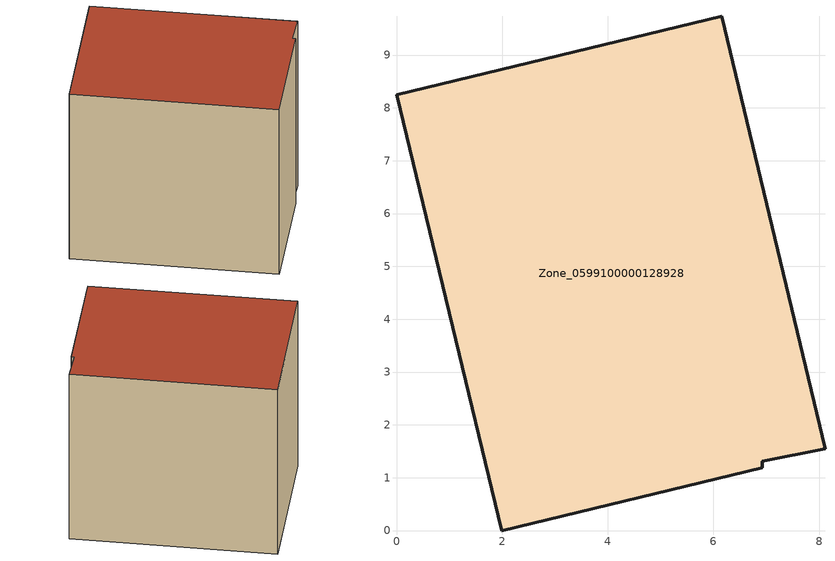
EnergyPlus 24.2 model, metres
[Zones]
Zone_0599100000128928
 floor ground (C_G): 8.11,1.55 6.92,1.31 6.92,1.19 1.99,0 0,8.25 6.16,9.73 z0
 wall outside (C_F): 8.11,1.55 6.16,9.73 0,8.25 1.99,0 6.92,1.19 6.92,1.31 8.11,1.55 z0:7.95
 roof outside (C_R): 6.92,1.31 8.11,1.55 6.16,9.73 0,8.25 1.99,0 6.92,1.19 z7.95
[BUILDING]
Pand.0599100000128928: North Axis=0; Terrain=City; Loads Convergence Tolerance Value=0.04; Temperature Convergence Tolerance Value=0.4; Solar Distribution=FullExterior; Maximum Number of Warmup Days=25; Minimum Number of Warmup Days=1
[Site:Location]
Rotterdam.The.Hague.AP_ZH_NLD Design_Conditions: Latitude=51.96; Longitude=4.45; Time Zone=1; Elevation=-4.5
[SITE:GROUNDTEMPERATURE:BUILDINGSURFACE]
18, 18, 18, 18, 18, 18, 18, 18, 18, 18, 18, 18
[MATERIAL] Thermal Absorptance=0.9; Solar Absorptance=0.7; Visible Absorptance=0.7
Name | Roughness | Thickness | Conductivity | Density | Specific Heat
G.TC.1965-1974 | MediumSmooth | 0.15 | 0.882353 | 540 | 1210
F.TC.1965-1974 | Rough | 0.3 | 0.697674 | 1920 | 840
R.TC.1965-1974 | MediumRough | 0.2 | 0.232558 | 1500 | 1000
[CONSTRUCTION]
C_G: G.TC.1965-1974
C_F: F.TC.1965-1974
C_R: R.TC.1965-1974
[ZONE]
Zone_0599100000128928: Type=1; Multiplier=1; Ceiling Height=Autocalculate; Volume=Autocalculate; Floor Area=autocalculate; Part of Total Floor Area=Yes
[ZONEINFILTRATION:DESIGNFLOWRATE]
Infil_Zone_0599100000128928: Zone or ZoneList or Space or SpaceList=Zone_0599100000128928; Schedule=AlwaysOn; Design Flow Rate Calculation Method=Flow/Area; Flow Rate per Floor Area=0.003; Constant Term Coefficient=1; Temperature Term Coefficient=0; Velocity Term Coefficient=0; Velocity Squared Term Coefficient=0
[HVACTEMPLATE:ZONE:IDEALLOADSAIRSYSTEM]
Zone_0599100000128928: Maximum Heating Supply Air Temperature=50; Minimum Cooling Supply Air Temperature=13; Maximum Heating Supply Air Humidity Ratio=0.0156; Minimum Cooling Supply Air Humidity Ratio=0.0077; Heating Limit=NoLimit; Cooling Limit=NoLimit; Dehumidification Control Type=ConstantSensibleHeatRatio; Cooling Sensible Heat Ratio=0.7; Dehumidification Setpoint=60; Humidification Control Type=None; Humidification Setpoint=30; Outdoor Air Method=None; Outdoor Air Flow Rate per Person=0.00944; Outdoor Air Flow Rate per Zone Floor Area=0; Outdoor Air Flow Rate per Zone=0; Demand Controlled Ventilation Type=None; Outdoor Air Economizer Type=NoEconomizer; Heat Recovery Type=None; Sensible Heat Recovery Effectiveness=0.7; Latent Heat Recovery Effectiveness=0.65
[ZONECONTROL:THERMOSTAT]
ThermostatControl_Zone_0599100000128928: Zone or ZoneList=Zone_0599100000128928; Control Type Schedule=DualSetpointControlType; Control 1=Thermostat_Zone_0599100000128928; Temperature Difference Between Cutout And Setpoint=0
[THERMOSTATSETPOINT:DUALSETPOINT]
Thermostat_Zone_0599100000128928: Heating Setpoint Temperature Schedule=HeatingSetpoint_Zone_0599100000128928; Cooling Setpoint Temperature Schedule=CoolingSetpoint_Zone_0599100000128928
[SCHEDULE:COMPACT]
HeatingSetpoint_Zone_0599100000128928: Through: 12/31, For: AllDays, Until: 24:00, 21
CoolingSetpoint_Zone_0599100000128928: Through: 12/31, For: AllDays, Until: 24:00, 24
DualSetpointControlType: Through: 12/31, For: AllDays, Until: 24:00, 4
AlwaysOn: Through: 12/31, For: AllDays, Until: 24:00, 1
